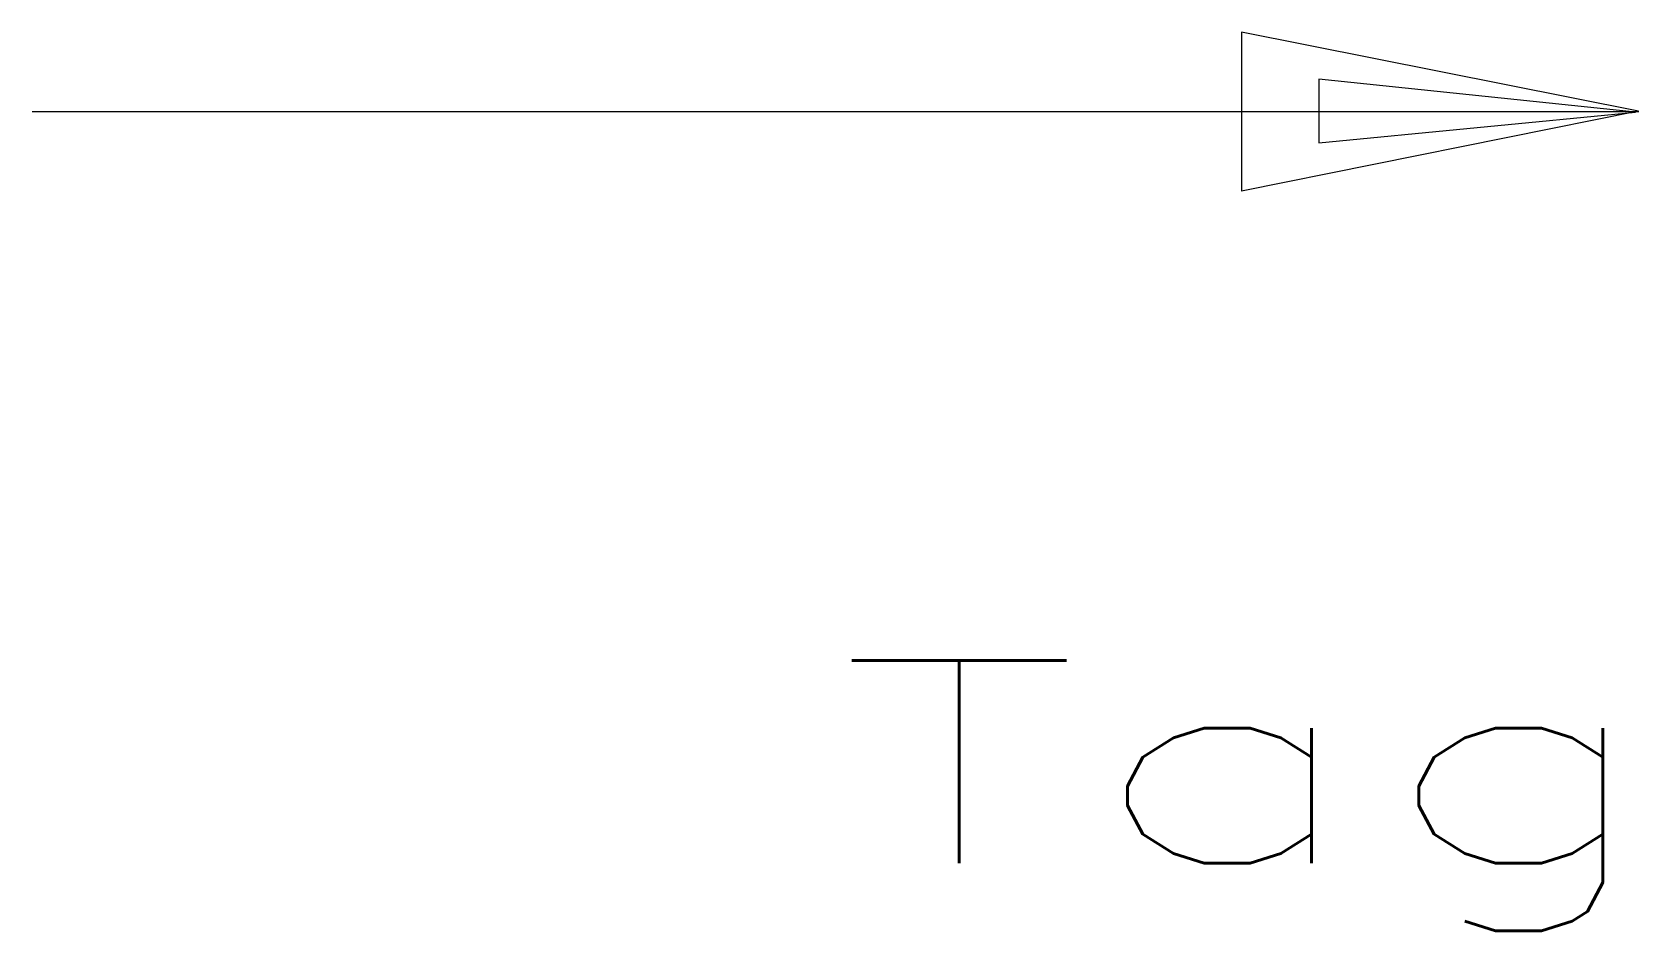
# Model space of a CAD drawing. Header units: inches. Extents: x -10.1 to 0, y -5.1 to 0.5.
import ezdxf
from ezdxf.enums import TextEntityAlignment as Align

# ---------------------------------------------------------------- set-up
doc = ezdxf.new("R2010")
doc.units = ezdxf.units.IN
doc.header["$MEASUREMENT"] = 0
doc.layers.get('0').update_dxf_attribs({"lineweight": 0})
doc.styles.get("Standard").update_dxf_attribs({"font": 'TXT.SHX'})

msp = doc.modelspace()

# ---------------------------------------------------------------- linework, layer by layer
at = {"color": 7, "linetype": 'Continuous', "lineweight": 0}
for p, q in [((0.005, 0), (-2.487, 0.495)), ((-2.487, 0.495), (-2.487, -0.502)), ((-0.013, -0.006), (-2.001, 0.2)), ((-2.001, 0.2), (-2.001, -0.199)), ((-10.076, -0.002), (0.008, -0.002)), ((0.005, 0), (-2.487, -0.502)), ((-2.001, -0.199), (-0.013, -0.006))]:
    msp.add_line(p, q, dxfattribs=at)

# ---------------------------------------------------------------- texts
at = {"color": 7, "linetype": 'Continuous', "width": 1.587963}
msp.add_text('Tag', height=1.272, dxfattribs=at).set_placement((-5.028, -4.719), (0.166, -4.719), align=Align.FIT)

doc.saveas('drawing.dxf')
